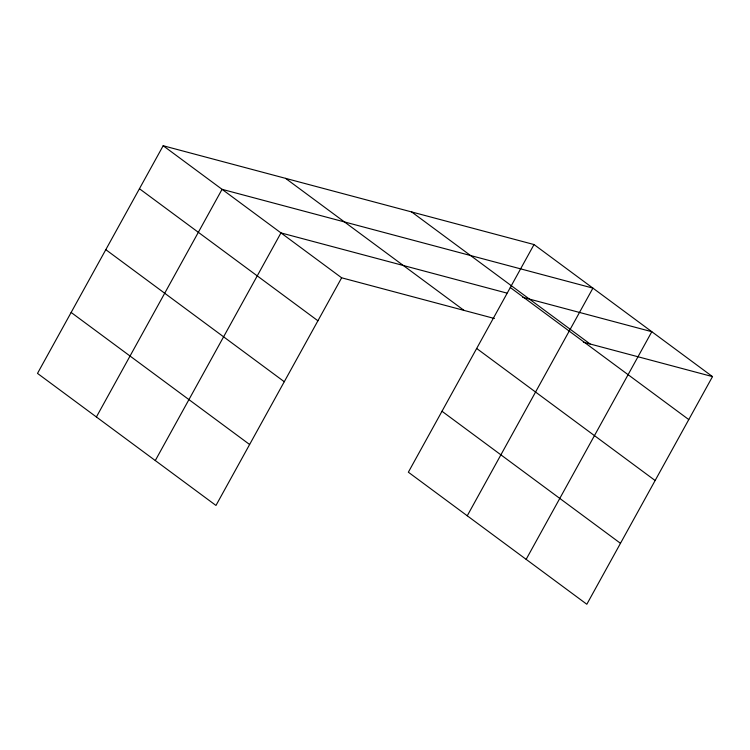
<?xml version="1.0" encoding="UTF-8"?>
<svg xmlns="http://www.w3.org/2000/svg" width="750" height="750" viewBox="0 0 750 750"><rect width="100%" height="100%" fill="white"/><g stroke="black" fill="none" stroke-linecap="round" stroke-linejoin="round"><path stroke-width="1.12" d="M534.028 244.547L408.356 472.2L586.828 604.256L712.5 376.603L534.028 244.547L163.172 145.744L37.5 373.397L215.972 505.453L341.644 277.8L494.428 318.497M96.394 416.981L222.066 189.328L592.922 288.122L467.25 515.784M155.287 460.556L280.959 232.903L506.925 293.1M526.144 559.359L651.816 331.706L522.684 297.3M583.359 342.197L712.5 376.603M411.647 211.941L590.119 343.997M510.3 287.522L688.772 419.578M285.553 178.35L464.025 310.397M476.663 348.469L655.134 480.516M163.172 145.744L341.644 277.8M441.994 411.262L620.475 543.309M139.444 188.728L317.916 320.775M105.806 249.666L284.278 381.713M71.147 312.459L249.619 444.506"/></g></svg>
